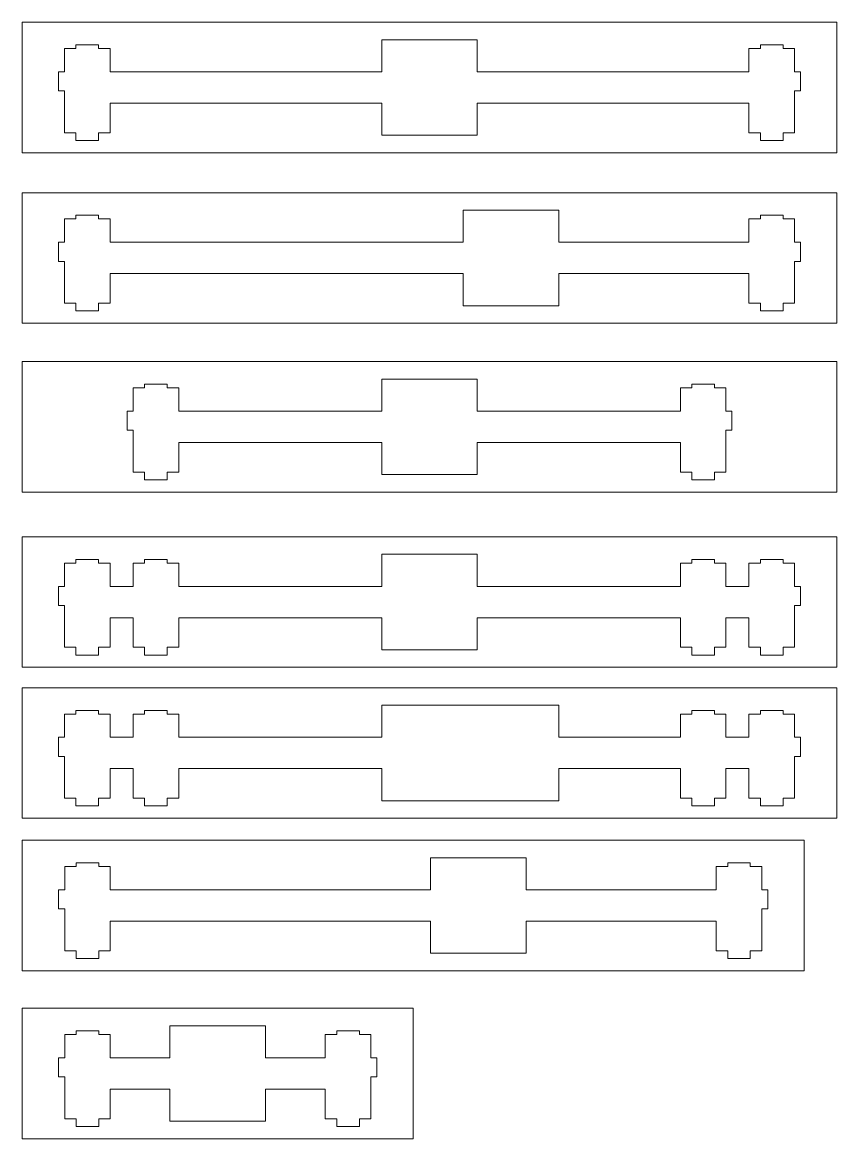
# Model space of a CAD drawing. Header units: millimetres. Extents: x -742 to 1487, y -1115 to 638.
# Drawn here: x 282.3 to 401.4, y -1115.4 to -952.3 of the extents above; entities that cross this region are included whole.
import ezdxf

# ---------------------------------------------------------------- set-up
doc = ezdxf.new("R2010")
doc.units = ezdxf.units.MM
doc.layers.add('Layer 1', color=7, linetype='CONTINUOUS')

msp = doc.modelspace()

# ---------------------------------------------------------------- linework, layer by layer
at = {"layer": 'Layer 1', "color": 250, "lineweight": 9}
for points in [[(282.301, -971.364), (401.363, -971.364), (401.363, -952.314), (282.301, -952.314), (282.301, -971.364)], [(282.301, -996.259), (401.363, -996.259), (401.363, -977.209), (282.301, -977.209), (282.301, -996.259)], [(282.301, -1020.951), (401.363, -1020.951), (401.363, -1001.901), (282.301, -1001.901), (282.301, -1020.951)], [(282.301, -1046.556), (401.363, -1046.556), (401.363, -1027.506), (282.301, -1027.506), (282.301, -1046.556)], [(282.301, -1068.605), (401.363, -1068.605), (401.363, -1049.555), (282.301, -1049.555), (282.301, -1068.605)], [(282.301, -1090.897), (396.601, -1090.897), (396.601, -1071.847), (282.301, -1071.847), (282.301, -1090.897)], [(282.301, -1115.447), (339.451, -1115.447), (339.451, -1096.397), (282.301, -1096.397), (282.301, -1115.447)]]:
    msp.add_lwpolyline(points, close=True, dxfattribs=at)
for points in [[(290.143, -955.616), (290.143, -955.616), (290.143, -956.149), (290.143, -956.149)], [(293.445, -955.616), (293.445, -955.616), (290.143, -955.616), (290.143, -955.616)], [(293.445, -955.616), (293.445, -955.616), (293.445, -956.149), (293.445, -956.149)], [(334.847, -959.553), (334.847, -959.553), (334.847, -954.854), (334.847, -954.854)], [(348.817, -954.854), (348.817, -954.854), (334.847, -954.854), (334.847, -954.854)], [(348.817, -959.553), (348.817, -959.553), (348.817, -954.854), (348.817, -954.854)], [(390.219, -955.616), (390.219, -955.616), (390.219, -956.149), (390.219, -956.149)], [(393.521, -955.616), (393.521, -955.616), (390.219, -955.616), (390.219, -955.616)], [(393.521, -955.616), (393.521, -955.616), (393.521, -956.149), (393.521, -956.149)], [(288.467, -959.553), (288.467, -959.553), (288.467, -956.149), (288.467, -956.149)], [(290.143, -956.149), (290.143, -956.149), (288.467, -956.149), (288.467, -956.149)], [(295.122, -956.149), (295.122, -956.149), (293.445, -956.149), (293.445, -956.149)], [(295.122, -959.553), (295.122, -959.553), (295.122, -956.149), (295.122, -956.149)], [(388.543, -959.553), (388.543, -959.553), (388.543, -956.149), (388.543, -956.149)], [(390.219, -956.149), (390.219, -956.149), (388.543, -956.149), (388.543, -956.149)], [(395.198, -956.149), (395.198, -956.149), (393.521, -956.149), (393.521, -956.149)], [(395.198, -959.553), (395.198, -959.553), (395.198, -956.149), (395.198, -956.149)], [(288.467, -959.553), (288.467, -959.553), (287.578, -959.553), (287.578, -959.553)], [(287.578, -959.553), (287.578, -959.553), (287.578, -962.347), (287.578, -962.347)], [(334.847, -959.553), (334.847, -959.553), (295.122, -959.553), (295.122, -959.553)], [(388.543, -959.553), (388.543, -959.553), (348.817, -959.553), (348.817, -959.553)], [(396.087, -959.553), (396.087, -959.553), (395.198, -959.553), (395.198, -959.553)], [(396.087, -962.347), (396.087, -962.347), (396.087, -959.553), (396.087, -959.553)], [(287.578, -962.347), (287.578, -962.347), (288.467, -962.347), (288.467, -962.347)], [(288.467, -968.443), (288.467, -968.443), (288.467, -962.347), (288.467, -962.347)], [(395.198, -968.443), (395.198, -968.443), (395.198, -962.347), (395.198, -962.347)], [(395.198, -962.347), (395.198, -962.347), (396.087, -962.347), (396.087, -962.347)], [(295.122, -964.125), (295.122, -964.125), (334.847, -964.125), (334.847, -964.125)], [(295.122, -968.443), (295.122, -968.443), (295.122, -964.125), (295.122, -964.125)], [(334.847, -964.125), (334.847, -964.125), (334.847, -968.824), (334.847, -968.824)], [(388.543, -964.125), (388.543, -964.125), (348.817, -964.125), (348.817, -964.125)], [(348.817, -968.824), (348.817, -968.824), (348.817, -964.125), (348.817, -964.125)], [(388.543, -968.443), (388.543, -968.443), (388.543, -964.125), (388.543, -964.125)], [(290.143, -968.443), (290.143, -968.443), (288.467, -968.443), (288.467, -968.443)], [(290.143, -969.586), (290.143, -969.586), (290.143, -968.443), (290.143, -968.443)], [(293.445, -969.586), (293.445, -969.586), (293.445, -968.443), (293.445, -968.443)], [(293.445, -968.443), (293.445, -968.443), (295.122, -968.443), (295.122, -968.443)], [(334.847, -968.824), (334.847, -968.824), (348.817, -968.824), (348.817, -968.824)], [(390.219, -968.443), (390.219, -968.443), (388.543, -968.443), (388.543, -968.443)], [(390.219, -969.586), (390.219, -969.586), (390.219, -968.443), (390.219, -968.443)], [(393.521, -969.586), (393.521, -969.586), (393.521, -968.443), (393.521, -968.443)], [(393.521, -968.443), (393.521, -968.443), (395.198, -968.443), (395.198, -968.443)], [(290.143, -969.586), (290.143, -969.586), (293.445, -969.586), (293.445, -969.586)], [(390.219, -969.586), (390.219, -969.586), (393.521, -969.586), (393.521, -969.586)], [(346.751, -984.448), (346.751, -984.448), (346.751, -979.749), (346.751, -979.749)], [(360.721, -979.749), (360.721, -979.749), (346.751, -979.749), (346.751, -979.749)], [(360.721, -984.448), (360.721, -984.448), (360.721, -979.749), (360.721, -979.749)], [(288.467, -984.448), (288.467, -984.448), (288.467, -981.045), (288.467, -981.045)], [(290.143, -981.045), (290.143, -981.045), (288.467, -981.045), (288.467, -981.045)], [(290.143, -980.511), (290.143, -980.511), (290.143, -981.045), (290.143, -981.045)], [(293.445, -980.511), (293.445, -980.511), (290.143, -980.511), (290.143, -980.511)], [(293.445, -980.511), (293.445, -980.511), (293.445, -981.045), (293.445, -981.045)], [(295.121, -981.045), (295.121, -981.045), (293.445, -981.045), (293.445, -981.045)], [(295.121, -984.448), (295.121, -984.448), (295.121, -981.045), (295.121, -981.045)], [(388.543, -984.448), (388.543, -984.448), (388.543, -981.045), (388.543, -981.045)], [(390.219, -981.045), (390.219, -981.045), (388.543, -981.045), (388.543, -981.045)], [(390.219, -980.511), (390.219, -980.511), (390.219, -981.045), (390.219, -981.045)], [(393.521, -980.511), (393.521, -980.511), (390.219, -980.511), (390.219, -980.511)], [(393.521, -980.511), (393.521, -980.511), (393.521, -981.045), (393.521, -981.045)], [(395.197, -981.045), (395.197, -981.045), (393.521, -981.045), (393.521, -981.045)], [(395.197, -984.448), (395.197, -984.448), (395.197, -981.045), (395.197, -981.045)], [(288.467, -984.448), (288.467, -984.448), (287.578, -984.448), (287.578, -984.448)], [(287.578, -984.448), (287.578, -984.448), (287.578, -987.242), (287.578, -987.242)], [(346.751, -984.448), (346.751, -984.448), (295.121, -984.448), (295.121, -984.448)], [(388.543, -984.448), (388.543, -984.448), (360.721, -984.448), (360.721, -984.448)], [(396.086, -984.448), (396.086, -984.448), (395.197, -984.448), (395.197, -984.448)], [(396.086, -987.242), (396.086, -987.242), (396.086, -984.448), (396.086, -984.448)], [(287.578, -987.242), (287.578, -987.242), (288.467, -987.242), (288.467, -987.242)], [(288.467, -993.338), (288.467, -993.338), (288.467, -987.242), (288.467, -987.242)], [(395.197, -993.338), (395.197, -993.338), (395.197, -987.242), (395.197, -987.242)], [(395.197, -987.242), (395.197, -987.242), (396.086, -987.242), (396.086, -987.242)], [(295.121, -989.02), (295.121, -989.02), (346.751, -989.02), (346.751, -989.02)], [(295.121, -993.338), (295.121, -993.338), (295.121, -989.02), (295.121, -989.02)], [(346.751, -989.02), (346.751, -989.02), (346.751, -993.719), (346.751, -993.719)], [(360.721, -993.719), (360.721, -993.719), (360.721, -989.02), (360.721, -989.02)], [(388.543, -989.02), (388.543, -989.02), (360.721, -989.02), (360.721, -989.02)], [(388.543, -993.338), (388.543, -993.338), (388.543, -989.02), (388.543, -989.02)], [(290.143, -993.338), (290.143, -993.338), (288.467, -993.338), (288.467, -993.338)], [(290.143, -994.481), (290.143, -994.481), (290.143, -993.338), (290.143, -993.338)], [(293.445, -994.481), (293.445, -994.481), (293.445, -993.338), (293.445, -993.338)], [(293.445, -993.338), (293.445, -993.338), (295.121, -993.338), (295.121, -993.338)], [(390.219, -993.338), (390.219, -993.338), (388.543, -993.338), (388.543, -993.338)], [(390.219, -994.481), (390.219, -994.481), (390.219, -993.338), (390.219, -993.338)], [(393.521, -994.481), (393.521, -994.481), (393.521, -993.338), (393.521, -993.338)], [(393.521, -993.338), (393.521, -993.338), (395.197, -993.338), (395.197, -993.338)], [(290.143, -994.481), (290.143, -994.481), (293.445, -994.481), (293.445, -994.481)], [(346.751, -993.719), (346.751, -993.719), (360.721, -993.719), (360.721, -993.719)], [(390.219, -994.481), (390.219, -994.481), (393.521, -994.481), (393.521, -994.481)], [(334.847, -1009.14), (334.847, -1009.14), (334.847, -1004.441), (334.847, -1004.441)], [(348.817, -1004.441), (348.817, -1004.441), (334.847, -1004.441), (334.847, -1004.441)], [(348.817, -1009.14), (348.817, -1009.14), (348.817, -1004.441), (348.817, -1004.441)], [(298.505, -1009.14), (298.505, -1009.14), (298.505, -1005.737), (298.505, -1005.737)], [(300.181, -1005.737), (300.181, -1005.737), (298.505, -1005.737), (298.505, -1005.737)], [(300.181, -1005.203), (300.181, -1005.203), (300.181, -1005.737), (300.181, -1005.737)], [(303.483, -1005.203), (303.483, -1005.203), (300.181, -1005.203), (300.181, -1005.203)], [(303.483, -1005.203), (303.483, -1005.203), (303.483, -1005.737), (303.483, -1005.737)], [(305.16, -1005.737), (305.16, -1005.737), (303.483, -1005.737), (303.483, -1005.737)], [(305.16, -1009.14), (305.16, -1009.14), (305.16, -1005.737), (305.16, -1005.737)], [(378.505, -1009.14), (378.505, -1009.14), (378.505, -1005.737), (378.505, -1005.737)], [(378.505, -1005.737), (378.505, -1005.737), (380.181, -1005.737), (380.181, -1005.737)], [(380.181, -1005.203), (380.181, -1005.203), (380.181, -1005.737), (380.181, -1005.737)], [(380.181, -1005.203), (380.181, -1005.203), (383.483, -1005.203), (383.483, -1005.203)], [(383.483, -1005.203), (383.483, -1005.203), (383.483, -1005.737), (383.483, -1005.737)], [(383.483, -1005.737), (383.483, -1005.737), (385.16, -1005.737), (385.16, -1005.737)], [(385.16, -1009.14), (385.16, -1009.14), (385.16, -1005.737), (385.16, -1005.737)], [(298.505, -1009.14), (298.505, -1009.14), (297.616, -1009.14), (297.616, -1009.14)], [(297.616, -1009.14), (297.616, -1009.14), (297.616, -1011.934), (297.616, -1011.934)], [(334.847, -1009.14), (334.847, -1009.14), (305.16, -1009.14), (305.16, -1009.14)], [(348.817, -1009.14), (348.817, -1009.14), (378.505, -1009.14), (378.505, -1009.14)], [(385.16, -1009.14), (385.16, -1009.14), (386.049, -1009.14), (386.049, -1009.14)], [(386.049, -1009.14), (386.049, -1009.14), (386.049, -1011.934), (386.049, -1011.934)], [(297.616, -1011.934), (297.616, -1011.934), (298.505, -1011.934), (298.505, -1011.934)], [(298.505, -1018.03), (298.505, -1018.03), (298.505, -1011.934), (298.505, -1011.934)], [(386.049, -1011.934), (386.049, -1011.934), (385.16, -1011.934), (385.16, -1011.934)], [(385.16, -1018.03), (385.16, -1018.03), (385.16, -1011.934), (385.16, -1011.934)], [(305.16, -1013.712), (305.16, -1013.712), (334.847, -1013.712), (334.847, -1013.712)], [(305.16, -1018.03), (305.16, -1018.03), (305.16, -1013.712), (305.16, -1013.712)], [(334.847, -1013.712), (334.847, -1013.712), (334.847, -1018.411), (334.847, -1018.411)], [(378.505, -1013.712), (378.505, -1013.712), (348.817, -1013.712), (348.817, -1013.712)], [(348.817, -1013.712), (348.817, -1013.712), (348.817, -1018.411), (348.817, -1018.411)], [(378.505, -1018.03), (378.505, -1018.03), (378.505, -1013.712), (378.505, -1013.712)], [(300.181, -1018.03), (300.181, -1018.03), (298.505, -1018.03), (298.505, -1018.03)], [(300.181, -1019.173), (300.181, -1019.173), (300.181, -1018.03), (300.181, -1018.03)], [(300.181, -1019.173), (300.181, -1019.173), (303.483, -1019.173), (303.483, -1019.173)], [(303.483, -1019.173), (303.483, -1019.173), (303.483, -1018.03), (303.483, -1018.03)], [(303.483, -1018.03), (303.483, -1018.03), (305.16, -1018.03), (305.16, -1018.03)], [(334.847, -1018.411), (334.847, -1018.411), (348.817, -1018.411), (348.817, -1018.411)], [(380.181, -1018.03), (380.181, -1018.03), (378.505, -1018.03), (378.505, -1018.03)], [(380.181, -1019.173), (380.181, -1019.173), (380.181, -1018.03), (380.181, -1018.03)], [(383.483, -1019.173), (383.483, -1019.173), (380.181, -1019.173), (380.181, -1019.173)], [(383.483, -1019.173), (383.483, -1019.173), (383.483, -1018.03), (383.483, -1018.03)], [(383.483, -1018.03), (383.483, -1018.03), (385.16, -1018.03), (385.16, -1018.03)], [(290.143, -1030.808), (290.143, -1030.808), (290.143, -1031.342), (290.143, -1031.342)], [(293.445, -1030.808), (293.445, -1030.808), (290.143, -1030.808), (290.143, -1030.808)], [(293.445, -1030.808), (293.445, -1030.808), (293.445, -1031.342), (293.445, -1031.342)], [(300.181, -1030.808), (300.181, -1030.808), (300.181, -1031.342), (300.181, -1031.342)], [(303.483, -1030.808), (303.483, -1030.808), (300.181, -1030.808), (300.181, -1030.808)], [(303.483, -1030.808), (303.483, -1030.808), (303.483, -1031.342), (303.483, -1031.342)], [(334.847, -1034.745), (334.847, -1034.745), (334.847, -1030.046), (334.847, -1030.046)], [(348.817, -1030.046), (348.817, -1030.046), (334.847, -1030.046), (334.847, -1030.046)], [(348.817, -1034.745), (348.817, -1034.745), (348.817, -1030.046), (348.817, -1030.046)], [(380.181, -1030.808), (380.181, -1030.808), (380.181, -1031.342), (380.181, -1031.342)], [(380.181, -1030.808), (380.181, -1030.808), (383.483, -1030.808), (383.483, -1030.808)], [(383.483, -1030.808), (383.483, -1030.808), (383.483, -1031.342), (383.483, -1031.342)], [(390.219, -1030.808), (390.219, -1030.808), (390.219, -1031.342), (390.219, -1031.342)], [(393.521, -1030.808), (393.521, -1030.808), (390.219, -1030.808), (390.219, -1030.808)], [(393.521, -1030.808), (393.521, -1030.808), (393.521, -1031.342), (393.521, -1031.342)], [(288.467, -1034.745), (288.467, -1034.745), (288.467, -1031.342), (288.467, -1031.342)], [(290.143, -1031.342), (290.143, -1031.342), (288.467, -1031.342), (288.467, -1031.342)], [(295.122, -1031.342), (295.122, -1031.342), (293.445, -1031.342), (293.445, -1031.342)], [(295.122, -1034.745), (295.122, -1034.745), (295.122, -1031.342), (295.122, -1031.342)], [(298.505, -1034.745), (298.505, -1034.745), (298.505, -1031.342), (298.505, -1031.342)], [(300.181, -1031.342), (300.181, -1031.342), (298.505, -1031.342), (298.505, -1031.342)], [(305.16, -1031.342), (305.16, -1031.342), (303.483, -1031.342), (303.483, -1031.342)], [(305.16, -1034.745), (305.16, -1034.745), (305.16, -1031.342), (305.16, -1031.342)], [(378.505, -1034.745), (378.505, -1034.745), (378.505, -1031.342), (378.505, -1031.342)], [(378.505, -1031.342), (378.505, -1031.342), (380.181, -1031.342), (380.181, -1031.342)], [(383.483, -1031.342), (383.483, -1031.342), (385.16, -1031.342), (385.16, -1031.342)], [(385.16, -1034.745), (385.16, -1034.745), (385.16, -1031.342), (385.16, -1031.342)], [(388.543, -1034.745), (388.543, -1034.745), (388.543, -1031.342), (388.543, -1031.342)], [(390.219, -1031.342), (390.219, -1031.342), (388.543, -1031.342), (388.543, -1031.342)], [(395.198, -1031.342), (395.198, -1031.342), (393.521, -1031.342), (393.521, -1031.342)], [(395.198, -1034.745), (395.198, -1034.745), (395.198, -1031.342), (395.198, -1031.342)], [(288.467, -1034.745), (288.467, -1034.745), (287.578, -1034.745), (287.578, -1034.745)], [(287.578, -1034.745), (287.578, -1034.745), (287.578, -1037.539), (287.578, -1037.539)], [(298.505, -1034.745), (298.505, -1034.745), (295.122, -1034.745), (295.122, -1034.745)], [(334.847, -1034.745), (334.847, -1034.745), (305.16, -1034.745), (305.16, -1034.745)], [(378.505, -1034.745), (378.505, -1034.745), (348.817, -1034.745), (348.817, -1034.745)], [(385.16, -1034.745), (385.16, -1034.745), (388.543, -1034.745), (388.543, -1034.745)], [(396.087, -1034.745), (396.087, -1034.745), (395.198, -1034.745), (395.198, -1034.745)], [(396.087, -1037.539), (396.087, -1037.539), (396.087, -1034.745), (396.087, -1034.745)], [(287.578, -1037.539), (287.578, -1037.539), (288.467, -1037.539), (288.467, -1037.539)], [(288.467, -1043.635), (288.467, -1043.635), (288.467, -1037.539), (288.467, -1037.539)], [(395.198, -1043.635), (395.198, -1043.635), (395.198, -1037.539), (395.198, -1037.539)], [(395.198, -1037.539), (395.198, -1037.539), (396.087, -1037.539), (396.087, -1037.539)], [(295.122, -1039.317), (295.122, -1039.317), (298.505, -1039.317), (298.505, -1039.317)], [(295.122, -1043.635), (295.122, -1043.635), (295.122, -1039.317), (295.122, -1039.317)], [(298.505, -1043.635), (298.505, -1043.635), (298.505, -1039.317), (298.505, -1039.317)], [(305.16, -1039.317), (305.16, -1039.317), (334.847, -1039.317), (334.847, -1039.317)], [(305.16, -1043.635), (305.16, -1043.635), (305.16, -1039.317), (305.16, -1039.317)], [(334.847, -1039.317), (334.847, -1039.317), (334.847, -1044.016), (334.847, -1044.016)], [(378.505, -1039.317), (378.505, -1039.317), (348.817, -1039.317), (348.817, -1039.317)], [(348.817, -1044.016), (348.817, -1044.016), (348.817, -1039.317), (348.817, -1039.317)], [(378.505, -1043.635), (378.505, -1043.635), (378.505, -1039.317), (378.505, -1039.317)], [(388.543, -1039.317), (388.543, -1039.317), (385.16, -1039.317), (385.16, -1039.317)], [(385.16, -1043.635), (385.16, -1043.635), (385.16, -1039.317), (385.16, -1039.317)], [(388.543, -1043.635), (388.543, -1043.635), (388.543, -1039.317), (388.543, -1039.317)], [(290.143, -1043.635), (290.143, -1043.635), (288.467, -1043.635), (288.467, -1043.635)], [(290.143, -1044.778), (290.143, -1044.778), (290.143, -1043.635), (290.143, -1043.635)], [(293.445, -1044.778), (293.445, -1044.778), (293.445, -1043.635), (293.445, -1043.635)], [(293.445, -1043.635), (293.445, -1043.635), (295.122, -1043.635), (295.122, -1043.635)], [(300.181, -1043.635), (300.181, -1043.635), (298.505, -1043.635), (298.505, -1043.635)], [(300.181, -1044.778), (300.181, -1044.778), (300.181, -1043.635), (300.181, -1043.635)], [(303.483, -1044.778), (303.483, -1044.778), (303.483, -1043.635), (303.483, -1043.635)], [(303.483, -1043.635), (303.483, -1043.635), (305.16, -1043.635), (305.16, -1043.635)], [(334.847, -1044.016), (334.847, -1044.016), (348.817, -1044.016), (348.817, -1044.016)], [(380.181, -1043.635), (380.181, -1043.635), (378.505, -1043.635), (378.505, -1043.635)], [(380.181, -1044.778), (380.181, -1044.778), (380.181, -1043.635), (380.181, -1043.635)], [(383.483, -1044.778), (383.483, -1044.778), (383.483, -1043.635), (383.483, -1043.635)], [(383.483, -1043.635), (383.483, -1043.635), (385.16, -1043.635), (385.16, -1043.635)], [(390.219, -1043.635), (390.219, -1043.635), (388.543, -1043.635), (388.543, -1043.635)], [(390.219, -1044.778), (390.219, -1044.778), (390.219, -1043.635), (390.219, -1043.635)], [(393.521, -1044.778), (393.521, -1044.778), (393.521, -1043.635), (393.521, -1043.635)], [(393.521, -1043.635), (393.521, -1043.635), (395.198, -1043.635), (395.198, -1043.635)], [(290.143, -1044.778), (290.143, -1044.778), (293.445, -1044.778), (293.445, -1044.778)], [(300.181, -1044.778), (300.181, -1044.778), (303.483, -1044.778), (303.483, -1044.778)], [(383.483, -1044.778), (383.483, -1044.778), (380.181, -1044.778), (380.181, -1044.778)], [(390.219, -1044.778), (390.219, -1044.778), (393.521, -1044.778), (393.521, -1044.778)], [(334.847, -1056.794), (334.847, -1056.794), (334.847, -1052.095), (334.847, -1052.095)], [(348.817, -1052.095), (348.817, -1052.095), (334.847, -1052.095), (334.847, -1052.095)], [(360.721, -1052.095), (360.721, -1052.095), (346.751, -1052.095), (346.751, -1052.095)], [(360.721, -1056.794), (360.721, -1056.794), (360.721, -1052.095), (360.721, -1052.095)], [(288.467, -1056.794), (288.467, -1056.794), (288.467, -1053.391), (288.467, -1053.391)], [(290.143, -1053.391), (290.143, -1053.391), (288.467, -1053.391), (288.467, -1053.391)], [(290.143, -1052.857), (290.143, -1052.857), (290.143, -1053.391), (290.143, -1053.391)], [(293.445, -1052.857), (293.445, -1052.857), (290.143, -1052.857), (290.143, -1052.857)], [(293.445, -1052.857), (293.445, -1052.857), (293.445, -1053.391), (293.445, -1053.391)], [(295.122, -1053.391), (295.122, -1053.391), (293.445, -1053.391), (293.445, -1053.391)], [(295.122, -1056.794), (295.122, -1056.794), (295.122, -1053.391), (295.122, -1053.391)], [(298.505, -1056.794), (298.505, -1056.794), (298.505, -1053.391), (298.505, -1053.391)], [(300.181, -1053.391), (300.181, -1053.391), (298.505, -1053.391), (298.505, -1053.391)], [(300.181, -1052.857), (300.181, -1052.857), (300.181, -1053.391), (300.181, -1053.391)], [(303.483, -1052.857), (303.483, -1052.857), (300.181, -1052.857), (300.181, -1052.857)], [(303.483, -1052.857), (303.483, -1052.857), (303.483, -1053.391), (303.483, -1053.391)], [(305.16, -1053.391), (305.16, -1053.391), (303.483, -1053.391), (303.483, -1053.391)], [(305.16, -1056.794), (305.16, -1056.794), (305.16, -1053.391), (305.16, -1053.391)], [(378.505, -1056.794), (378.505, -1056.794), (378.505, -1053.391), (378.505, -1053.391)], [(378.505, -1053.391), (378.505, -1053.391), (380.181, -1053.391), (380.181, -1053.391)], [(380.181, -1052.857), (380.181, -1052.857), (380.181, -1053.391), (380.181, -1053.391)], [(380.181, -1052.857), (380.181, -1052.857), (383.483, -1052.857), (383.483, -1052.857)], [(383.483, -1052.857), (383.483, -1052.857), (383.483, -1053.391), (383.483, -1053.391)], [(383.483, -1053.391), (383.483, -1053.391), (385.16, -1053.391), (385.16, -1053.391)], [(385.16, -1056.794), (385.16, -1056.794), (385.16, -1053.391), (385.16, -1053.391)], [(388.543, -1056.794), (388.543, -1056.794), (388.543, -1053.391), (388.543, -1053.391)], [(390.219, -1053.391), (390.219, -1053.391), (388.543, -1053.391), (388.543, -1053.391)], [(390.219, -1052.857), (390.219, -1052.857), (390.219, -1053.391), (390.219, -1053.391)], [(393.521, -1052.857), (393.521, -1052.857), (390.219, -1052.857), (390.219, -1052.857)], [(393.521, -1052.857), (393.521, -1052.857), (393.521, -1053.391), (393.521, -1053.391)], [(395.198, -1053.391), (395.198, -1053.391), (393.521, -1053.391), (393.521, -1053.391)], [(395.198, -1056.794), (395.198, -1056.794), (395.198, -1053.391), (395.198, -1053.391)], [(288.467, -1056.794), (288.467, -1056.794), (287.578, -1056.794), (287.578, -1056.794)], [(287.578, -1056.794), (287.578, -1056.794), (287.578, -1059.588), (287.578, -1059.588)], [(298.505, -1056.794), (298.505, -1056.794), (295.122, -1056.794), (295.122, -1056.794)], [(334.847, -1056.794), (334.847, -1056.794), (305.16, -1056.794), (305.16, -1056.794)], [(378.505, -1056.794), (378.505, -1056.794), (360.721, -1056.794), (360.721, -1056.794)], [(385.16, -1056.794), (385.16, -1056.794), (388.543, -1056.794), (388.543, -1056.794)], [(396.087, -1056.794), (396.087, -1056.794), (395.198, -1056.794), (395.198, -1056.794)], [(396.087, -1059.588), (396.087, -1059.588), (396.087, -1056.794), (396.087, -1056.794)], [(287.578, -1059.588), (287.578, -1059.588), (288.467, -1059.588), (288.467, -1059.588)], [(288.467, -1065.684), (288.467, -1065.684), (288.467, -1059.588), (288.467, -1059.588)], [(395.198, -1065.684), (395.198, -1065.684), (395.198, -1059.588), (395.198, -1059.588)], [(395.198, -1059.588), (395.198, -1059.588), (396.087, -1059.588), (396.087, -1059.588)], [(295.122, -1061.366), (295.122, -1061.366), (298.505, -1061.366), (298.505, -1061.366)], [(295.122, -1065.684), (295.122, -1065.684), (295.122, -1061.366), (295.122, -1061.366)], [(298.505, -1065.684), (298.505, -1065.684), (298.505, -1061.366), (298.505, -1061.366)], [(305.16, -1061.366), (305.16, -1061.366), (334.847, -1061.366), (334.847, -1061.366)], [(305.16, -1065.684), (305.16, -1065.684), (305.16, -1061.366), (305.16, -1061.366)], [(334.847, -1061.366), (334.847, -1061.366), (334.847, -1066.065), (334.847, -1066.065)], [(378.505, -1061.366), (378.505, -1061.366), (360.721, -1061.366), (360.721, -1061.366)], [(360.721, -1066.065), (360.721, -1066.065), (360.721, -1061.366), (360.721, -1061.366)], [(378.505, -1065.684), (378.505, -1065.684), (378.505, -1061.366), (378.505, -1061.366)], [(388.543, -1061.366), (388.543, -1061.366), (385.16, -1061.366), (385.16, -1061.366)], [(385.16, -1065.684), (385.16, -1065.684), (385.16, -1061.366), (385.16, -1061.366)], [(388.543, -1065.684), (388.543, -1065.684), (388.543, -1061.366), (388.543, -1061.366)], [(290.143, -1065.684), (290.143, -1065.684), (288.467, -1065.684), (288.467, -1065.684)], [(290.143, -1066.827), (290.143, -1066.827), (290.143, -1065.684), (290.143, -1065.684)], [(290.143, -1066.827), (290.143, -1066.827), (293.445, -1066.827), (293.445, -1066.827)], [(293.445, -1066.827), (293.445, -1066.827), (293.445, -1065.684), (293.445, -1065.684)], [(293.445, -1065.684), (293.445, -1065.684), (295.122, -1065.684), (295.122, -1065.684)], [(300.181, -1065.684), (300.181, -1065.684), (298.505, -1065.684), (298.505, -1065.684)], [(300.181, -1066.827), (300.181, -1066.827), (300.181, -1065.684), (300.181, -1065.684)], [(300.181, -1066.827), (300.181, -1066.827), (303.483, -1066.827), (303.483, -1066.827)], [(303.483, -1066.827), (303.483, -1066.827), (303.483, -1065.684), (303.483, -1065.684)], [(303.483, -1065.684), (303.483, -1065.684), (305.16, -1065.684), (305.16, -1065.684)], [(334.847, -1066.065), (334.847, -1066.065), (348.817, -1066.065), (348.817, -1066.065)], [(346.751, -1066.065), (346.751, -1066.065), (360.721, -1066.065), (360.721, -1066.065)], [(380.181, -1065.684), (380.181, -1065.684), (378.505, -1065.684), (378.505, -1065.684)], [(380.181, -1066.827), (380.181, -1066.827), (380.181, -1065.684), (380.181, -1065.684)], [(383.483, -1066.827), (383.483, -1066.827), (380.181, -1066.827), (380.181, -1066.827)], [(383.483, -1066.827), (383.483, -1066.827), (383.483, -1065.684), (383.483, -1065.684)], [(383.483, -1065.684), (383.483, -1065.684), (385.16, -1065.684), (385.16, -1065.684)], [(390.219, -1065.684), (390.219, -1065.684), (388.543, -1065.684), (388.543, -1065.684)], [(390.219, -1066.827), (390.219, -1066.827), (390.219, -1065.684), (390.219, -1065.684)], [(390.219, -1066.827), (390.219, -1066.827), (393.521, -1066.827), (393.521, -1066.827)], [(393.521, -1066.827), (393.521, -1066.827), (393.521, -1065.684), (393.521, -1065.684)], [(393.521, -1065.684), (393.521, -1065.684), (395.198, -1065.684), (395.198, -1065.684)], [(341.991, -1079.086), (341.991, -1079.086), (341.991, -1074.387), (341.991, -1074.387)], [(355.961, -1074.387), (355.961, -1074.387), (341.991, -1074.387), (341.991, -1074.387)], [(355.961, -1079.086), (355.961, -1079.086), (355.961, -1074.387), (355.961, -1074.387)], [(288.498, -1079.086), (288.498, -1079.086), (288.498, -1075.683), (288.498, -1075.683)], [(290.175, -1075.683), (290.175, -1075.683), (288.498, -1075.683), (288.498, -1075.683)], [(290.175, -1075.149), (290.175, -1075.149), (290.175, -1075.683), (290.175, -1075.683)], [(293.477, -1075.149), (293.477, -1075.149), (290.175, -1075.149), (290.175, -1075.149)], [(293.477, -1075.149), (293.477, -1075.149), (293.477, -1075.683), (293.477, -1075.683)], [(295.153, -1075.683), (295.153, -1075.683), (293.477, -1075.683), (293.477, -1075.683)], [(295.153, -1079.086), (295.153, -1079.086), (295.153, -1075.683), (295.153, -1075.683)], [(383.748, -1079.086), (383.748, -1079.086), (383.748, -1075.683), (383.748, -1075.683)], [(385.425, -1075.683), (385.425, -1075.683), (383.748, -1075.683), (383.748, -1075.683)], [(385.425, -1075.149), (385.425, -1075.149), (385.425, -1075.683), (385.425, -1075.683)], [(388.727, -1075.149), (388.727, -1075.149), (385.425, -1075.149), (385.425, -1075.149)], [(388.727, -1075.149), (388.727, -1075.149), (388.727, -1075.683), (388.727, -1075.683)], [(390.403, -1075.683), (390.403, -1075.683), (388.727, -1075.683), (388.727, -1075.683)], [(390.403, -1079.086), (390.403, -1079.086), (390.403, -1075.683), (390.403, -1075.683)], [(288.498, -1079.086), (288.498, -1079.086), (287.609, -1079.086), (287.609, -1079.086)], [(287.609, -1079.086), (287.609, -1079.086), (287.609, -1081.88), (287.609, -1081.88)], [(341.991, -1079.086), (341.991, -1079.086), (295.153, -1079.086), (295.153, -1079.086)], [(383.748, -1079.086), (383.748, -1079.086), (355.961, -1079.086), (355.961, -1079.086)], [(391.292, -1079.086), (391.292, -1079.086), (390.403, -1079.086), (390.403, -1079.086)], [(391.292, -1081.88), (391.292, -1081.88), (391.292, -1079.086), (391.292, -1079.086)], [(287.609, -1081.88), (287.609, -1081.88), (288.498, -1081.88), (288.498, -1081.88)], [(288.498, -1087.976), (288.498, -1087.976), (288.498, -1081.88), (288.498, -1081.88)], [(390.403, -1087.976), (390.403, -1087.976), (390.403, -1081.88), (390.403, -1081.88)], [(390.403, -1081.88), (390.403, -1081.88), (391.292, -1081.88), (391.292, -1081.88)], [(295.153, -1083.658), (295.153, -1083.658), (341.991, -1083.658), (341.991, -1083.658)], [(295.153, -1087.976), (295.153, -1087.976), (295.153, -1083.658), (295.153, -1083.658)], [(341.991, -1083.658), (341.991, -1083.658), (341.991, -1088.357), (341.991, -1088.357)], [(383.748, -1083.658), (383.748, -1083.658), (355.961, -1083.658), (355.961, -1083.658)], [(355.961, -1088.357), (355.961, -1088.357), (355.961, -1083.658), (355.961, -1083.658)], [(383.748, -1087.976), (383.748, -1087.976), (383.748, -1083.658), (383.748, -1083.658)], [(290.175, -1087.976), (290.175, -1087.976), (288.498, -1087.976), (288.498, -1087.976)], [(290.175, -1089.119), (290.175, -1089.119), (290.175, -1087.976), (290.175, -1087.976)], [(293.477, -1089.119), (293.477, -1089.119), (293.477, -1087.976), (293.477, -1087.976)], [(293.477, -1087.976), (293.477, -1087.976), (295.153, -1087.976), (295.153, -1087.976)], [(385.425, -1087.976), (385.425, -1087.976), (383.748, -1087.976), (383.748, -1087.976)], [(385.425, -1089.119), (385.425, -1089.119), (385.425, -1087.976), (385.425, -1087.976)], [(388.727, -1089.119), (388.727, -1089.119), (388.727, -1087.976), (388.727, -1087.976)], [(388.727, -1087.976), (388.727, -1087.976), (390.403, -1087.976), (390.403, -1087.976)], [(290.175, -1089.119), (290.175, -1089.119), (293.477, -1089.119), (293.477, -1089.119)], [(341.991, -1088.357), (341.991, -1088.357), (355.961, -1088.357), (355.961, -1088.357)], [(385.425, -1089.119), (385.425, -1089.119), (388.727, -1089.119), (388.727, -1089.119)], [(303.891, -1103.636), (303.891, -1103.636), (303.891, -1098.937), (303.891, -1098.937)], [(317.861, -1098.937), (317.861, -1098.937), (303.891, -1098.937), (303.891, -1098.937)], [(317.861, -1103.636), (317.861, -1103.636), (317.861, -1098.937), (317.861, -1098.937)], [(288.498, -1103.636), (288.498, -1103.636), (288.498, -1100.233), (288.498, -1100.233)], [(290.175, -1100.233), (290.175, -1100.233), (288.498, -1100.233), (288.498, -1100.233)], [(290.175, -1099.699), (290.175, -1099.699), (290.175, -1100.233), (290.175, -1100.233)], [(293.477, -1099.699), (293.477, -1099.699), (290.175, -1099.699), (290.175, -1099.699)], [(293.477, -1099.699), (293.477, -1099.699), (293.477, -1100.233), (293.477, -1100.233)], [(295.153, -1100.233), (295.153, -1100.233), (293.477, -1100.233), (293.477, -1100.233)], [(295.153, -1103.636), (295.153, -1103.636), (295.153, -1100.233), (295.153, -1100.233)], [(326.598, -1103.636), (326.598, -1103.636), (326.598, -1100.233), (326.598, -1100.233)], [(328.275, -1100.233), (328.275, -1100.233), (326.598, -1100.233), (326.598, -1100.233)], [(328.275, -1099.699), (328.275, -1099.699), (328.275, -1100.233), (328.275, -1100.233)], [(331.577, -1099.699), (331.577, -1099.699), (328.275, -1099.699), (328.275, -1099.699)], [(331.577, -1099.699), (331.577, -1099.699), (331.577, -1100.233), (331.577, -1100.233)], [(333.253, -1100.233), (333.253, -1100.233), (331.577, -1100.233), (331.577, -1100.233)], [(333.253, -1103.636), (333.253, -1103.636), (333.253, -1100.233), (333.253, -1100.233)], [(288.498, -1103.636), (288.498, -1103.636), (287.609, -1103.636), (287.609, -1103.636)], [(287.609, -1103.636), (287.609, -1103.636), (287.609, -1106.43), (287.609, -1106.43)], [(303.891, -1103.636), (303.891, -1103.636), (295.153, -1103.636), (295.153, -1103.636)], [(326.598, -1103.636), (326.598, -1103.636), (317.861, -1103.636), (317.861, -1103.636)], [(334.142, -1103.636), (334.142, -1103.636), (333.253, -1103.636), (333.253, -1103.636)], [(334.142, -1106.43), (334.142, -1106.43), (334.142, -1103.636), (334.142, -1103.636)], [(287.609, -1106.43), (287.609, -1106.43), (288.498, -1106.43), (288.498, -1106.43)], [(288.498, -1112.526), (288.498, -1112.526), (288.498, -1106.43), (288.498, -1106.43)], [(333.253, -1112.526), (333.253, -1112.526), (333.253, -1106.43), (333.253, -1106.43)], [(333.253, -1106.43), (333.253, -1106.43), (334.142, -1106.43), (334.142, -1106.43)], [(295.153, -1108.208), (295.153, -1108.208), (303.891, -1108.208), (303.891, -1108.208)], [(295.153, -1112.526), (295.153, -1112.526), (295.153, -1108.208), (295.153, -1108.208)], [(303.891, -1108.208), (303.891, -1108.208), (303.891, -1112.907), (303.891, -1112.907)], [(326.598, -1108.208), (326.598, -1108.208), (317.861, -1108.208), (317.861, -1108.208)], [(317.861, -1112.907), (317.861, -1112.907), (317.861, -1108.208), (317.861, -1108.208)], [(326.598, -1112.526), (326.598, -1112.526), (326.598, -1108.208), (326.598, -1108.208)], [(290.175, -1112.526), (290.175, -1112.526), (288.498, -1112.526), (288.498, -1112.526)], [(290.175, -1113.669), (290.175, -1113.669), (290.175, -1112.526), (290.175, -1112.526)], [(293.477, -1113.669), (293.477, -1113.669), (293.477, -1112.526), (293.477, -1112.526)], [(293.477, -1112.526), (293.477, -1112.526), (295.153, -1112.526), (295.153, -1112.526)], [(328.275, -1112.526), (328.275, -1112.526), (326.598, -1112.526), (326.598, -1112.526)], [(328.275, -1113.669), (328.275, -1113.669), (328.275, -1112.526), (328.275, -1112.526)], [(331.577, -1113.669), (331.577, -1113.669), (331.577, -1112.526), (331.577, -1112.526)], [(331.577, -1112.526), (331.577, -1112.526), (333.253, -1112.526), (333.253, -1112.526)], [(290.175, -1113.669), (290.175, -1113.669), (293.477, -1113.669), (293.477, -1113.669)], [(303.891, -1112.907), (303.891, -1112.907), (317.861, -1112.907), (317.861, -1112.907)], [(328.275, -1113.669), (328.275, -1113.669), (331.577, -1113.669), (331.577, -1113.669)]]:
    msp.add_open_spline(points, degree=3, dxfattribs=at)

doc.saveas('drawing.dxf')
